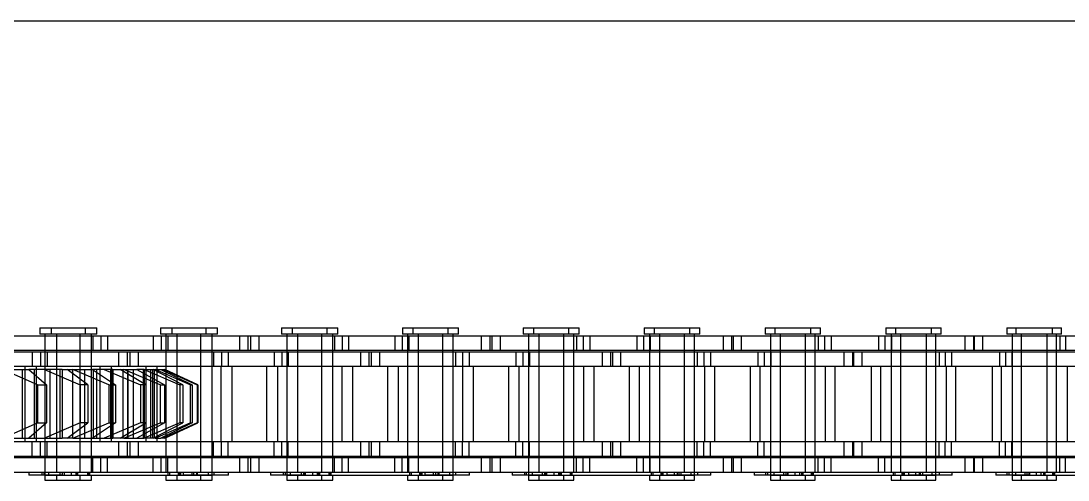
# Model space of a CAD drawing. Header units: metres. Extents: x 0 to 21025, y 0 to 14850.
# Drawn here: x 2810.6 to 2920.6, y 9073.4 to 9121.6 of the extents above; entities that cross this region are included whole.
import ezdxf

# ---------------------------------------------------------------- set-up
doc = ezdxf.new("R2010")
doc.units = ezdxf.units.M
doc.header["$LTSCALE"] = 25
doc.linetypes.add('HIDDEN2', pattern=[4.7625, 3.175, -1.5875])
doc.layers.add('SL4', color=4, linetype='Continuous')
doc.layers.add('ST1', color=7, linetype='HIDDEN2')

msp = doc.modelspace()

# ---------------------------------------------------------------- linework, layer by layer
at = {"layer": 'SL4'}
msp.add_line((2754.004, 9121.619), (3543.761, 9121.619), dxfattribs=at)
at = {"layer": 'ST1'}
for p, q in [((2812.537, 9089.384), (2817.334, 9089.384)), ((2812.537, 9089.384), (2812.537, 9088.725)), ((2813.738, 9089.384), (2813.738, 9088.725)), ((2817.334, 9089.384), (2818.535, 9089.384)), ((2817.334, 9088.725), (2817.334, 9089.384)), ((2818.535, 9088.725), (2818.535, 9089.384)), ((2825.237, 9089.384), (2830.034, 9089.384)), ((2825.237, 9089.384), (2825.237, 9088.725)), ((2826.407, 9089.384), (2826.407, 9088.725)), ((2830.034, 9089.384), (2831.204, 9089.384)), ((2830.034, 9088.725), (2830.034, 9089.384)), ((2831.204, 9088.725), (2831.204, 9089.384)), ((2837.937, 9089.384), (2842.734, 9089.384)), ((2837.937, 9089.384), (2837.937, 9088.725)), ((2839.076, 9089.384), (2839.076, 9088.725)), ((2842.734, 9089.384), (2843.873, 9089.384)), ((2842.734, 9088.725), (2842.734, 9089.384)), ((2843.873, 9088.725), (2843.873, 9089.384)), ((2850.637, 9089.384), (2855.434, 9089.384)), ((2850.637, 9089.384), (2850.637, 9088.725)), ((2851.746, 9089.384), (2851.746, 9088.725)), ((2855.434, 9089.384), (2856.543, 9089.384)), ((2855.434, 9088.725), (2855.434, 9089.384)), ((2856.543, 9088.725), (2856.543, 9089.384)), ((2863.337, 9089.384), (2868.134, 9089.384)), ((2863.337, 9089.384), (2863.337, 9088.725)), ((2864.415, 9089.384), (2864.415, 9088.725)), ((2868.134, 9089.384), (2869.212, 9089.384)), ((2868.134, 9088.725), (2868.134, 9089.384)), ((2869.212, 9088.725), (2869.212, 9089.384)), ((2876.037, 9089.384), (2880.834, 9089.384)), ((2876.037, 9089.384), (2876.037, 9088.725)), ((2877.084, 9089.384), (2877.084, 9088.725)), ((2880.834, 9089.384), (2881.881, 9089.384)), ((2880.834, 9088.725), (2880.834, 9089.384)), ((2881.881, 9088.725), (2881.881, 9089.384)), ((2888.737, 9089.384), (2893.534, 9089.384)), ((2888.737, 9089.384), (2888.737, 9088.725)), ((2889.753, 9089.384), (2889.753, 9088.725)), ((2893.534, 9089.384), (2894.55, 9089.384)), ((2893.534, 9088.725), (2893.534, 9089.384)), ((2894.55, 9088.725), (2894.55, 9089.384)), ((2901.437, 9089.384), (2906.234, 9089.384)), ((2901.437, 9089.384), (2901.437, 9088.725)), ((2902.423, 9089.384), (2902.423, 9088.725)), ((2906.234, 9089.384), (2907.22, 9089.384)), ((2906.234, 9088.725), (2906.234, 9089.384)), ((2907.22, 9088.725), (2907.22, 9089.384)), ((2914.137, 9089.384), (2918.934, 9089.384)), ((2914.137, 9089.384), (2914.137, 9088.725)), ((2915.092, 9089.384), (2915.092, 9088.725)), ((2918.934, 9089.384), (2919.889, 9089.384)), ((2918.934, 9088.725), (2918.934, 9089.384)), ((2919.889, 9088.725), (2919.889, 9089.384)), ((2809.016, 9088.541), (2818.111, 9088.541)), ((2817.334, 9088.725), (2812.537, 9088.725)), ((2813.091, 9088.725), (2813.091, 9074.227)), ((2813.091, 9088.541), (2813.091, 9087.021)), ((2814.291, 9088.725), (2814.291, 9074.227)), ((2814.291, 9088.541), (2814.291, 9087.021)), ((2816.781, 9074.227), (2816.781, 9088.725)), ((2816.781, 9087.021), (2816.781, 9088.541)), ((2818.535, 9088.725), (2817.334, 9088.725)), ((2817.981, 9074.227), (2817.981, 9088.725)), ((2817.981, 9087.021), (2817.981, 9088.541)), ((2818.111, 9088.541), (2818.111, 9087.021)), ((2818.111, 9088.541), (2824.461, 9088.541)), ((2818.956, 9088.541), (2818.956, 9087.021)), ((2819.651, 9088.541), (2819.651, 9087.021)), ((2824.461, 9088.541), (2824.461, 9087.021)), ((2824.461, 9088.541), (2833.556, 9088.541)), ((2830.034, 9088.725), (2825.237, 9088.725)), ((2825.291, 9088.541), (2825.291, 9087.021)), ((2825.791, 9088.725), (2825.791, 9074.227)), ((2825.791, 9088.541), (2825.791, 9087.021)), ((2825.986, 9088.541), (2825.986, 9087.021)), ((2826.96, 9088.725), (2826.96, 9074.227)), ((2826.96, 9088.541), (2826.96, 9087.021)), ((2829.481, 9074.227), (2829.481, 9088.725)), ((2829.481, 9087.021), (2829.481, 9088.541)), ((2831.204, 9088.725), (2830.034, 9088.725)), ((2830.65, 9074.227), (2830.65, 9088.725)), ((2830.65, 9087.021), (2830.65, 9088.541)), ((2833.556, 9088.541), (2834.416, 9088.541)), ((2833.556, 9087.021), (2833.556, 9088.541)), ((2834.416, 9088.541), (2843.511, 9088.541)), ((2834.416, 9088.541), (2834.416, 9087.021)), ((2834.726, 9087.021), (2834.726, 9088.541)), ((2835.555, 9088.541), (2835.555, 9087.021)), ((2842.734, 9088.725), (2837.937, 9088.725)), ((2838.491, 9088.725), (2838.491, 9074.227)), ((2838.491, 9088.541), (2838.491, 9087.021)), ((2839.63, 9088.725), (2839.63, 9074.227)), ((2839.63, 9088.541), (2839.63, 9087.021)), ((2842.181, 9074.227), (2842.181, 9088.725)), ((2842.181, 9087.021), (2842.181, 9088.541)), ((2843.873, 9088.725), (2842.734, 9088.725)), ((2843.32, 9074.227), (2843.32, 9088.725)), ((2843.32, 9087.021), (2843.32, 9088.541)), ((2843.511, 9088.541), (2843.511, 9087.021)), ((2843.511, 9088.541), (2849.861, 9088.541)), ((2844.295, 9088.541), (2844.295, 9087.021)), ((2844.989, 9088.541), (2844.989, 9087.021)), ((2849.861, 9088.541), (2849.861, 9087.021)), ((2849.861, 9088.541), (2858.956, 9088.541)), ((2850.629, 9088.541), (2850.629, 9087.021)), ((2855.434, 9088.725), (2850.637, 9088.725)), ((2851.191, 9088.725), (2851.191, 9074.227)), ((2851.191, 9088.541), (2851.191, 9087.021)), ((2851.324, 9088.541), (2851.324, 9087.021)), ((2852.299, 9088.725), (2852.299, 9074.227)), ((2852.299, 9088.541), (2852.299, 9087.021)), ((2854.881, 9074.227), (2854.881, 9088.725)), ((2854.881, 9087.021), (2854.881, 9088.541)), ((2856.543, 9088.725), (2855.434, 9088.725)), ((2855.989, 9074.227), (2855.989, 9088.725)), ((2855.989, 9087.021), (2855.989, 9088.541)), ((2858.956, 9088.541), (2859.816, 9088.541)), ((2858.956, 9087.021), (2858.956, 9088.541)), ((2859.816, 9088.541), (2868.911, 9088.541)), ((2859.816, 9088.541), (2859.816, 9087.021)), ((2860.064, 9087.021), (2860.064, 9088.541)), ((2860.893, 9088.541), (2860.893, 9087.021)), ((2868.134, 9088.725), (2863.337, 9088.725)), ((2863.891, 9088.725), (2863.891, 9074.227)), ((2863.891, 9088.541), (2863.891, 9087.021)), ((2864.968, 9088.725), (2864.968, 9074.227)), ((2864.968, 9088.541), (2864.968, 9087.021)), ((2867.581, 9074.227), (2867.581, 9088.725)), ((2867.581, 9087.021), (2867.581, 9088.541)), ((2869.212, 9088.725), (2868.134, 9088.725)), ((2868.658, 9074.227), (2868.658, 9088.725)), ((2868.658, 9087.021), (2868.658, 9088.541)), ((2868.911, 9088.541), (2868.911, 9087.021)), ((2868.911, 9088.541), (2875.261, 9088.541)), ((2869.633, 9088.541), (2869.633, 9087.021)), ((2870.328, 9088.541), (2870.328, 9087.021)), ((2875.261, 9088.541), (2875.261, 9087.021)), ((2875.261, 9088.541), (2884.356, 9088.541)), ((2875.968, 9088.541), (2875.968, 9087.021)), ((2880.834, 9088.725), (2876.037, 9088.725)), ((2876.591, 9088.725), (2876.591, 9074.227)), ((2876.591, 9088.541), (2876.591, 9087.021)), ((2876.663, 9088.541), (2876.663, 9087.021)), ((2877.638, 9088.725), (2877.638, 9074.227)), ((2877.638, 9088.541), (2877.638, 9087.021)), ((2880.281, 9074.227), (2880.281, 9088.725)), ((2880.281, 9087.021), (2880.281, 9088.541)), ((2881.881, 9088.725), (2880.834, 9088.725)), ((2881.328, 9074.227), (2881.328, 9088.725)), ((2881.328, 9087.021), (2881.328, 9088.541)), ((2884.356, 9088.541), (2885.216, 9088.541)), ((2884.356, 9087.021), (2884.356, 9088.541)), ((2885.216, 9088.541), (2894.311, 9088.541)), ((2885.216, 9088.541), (2885.216, 9087.021)), ((2885.403, 9087.021), (2885.403, 9088.541)), ((2886.232, 9088.541), (2886.232, 9087.021)), ((2893.534, 9088.725), (2888.737, 9088.725)), ((2889.291, 9088.725), (2889.291, 9074.227)), ((2889.291, 9088.541), (2889.291, 9087.021)), ((2890.307, 9088.725), (2890.307, 9074.227)), ((2890.307, 9088.541), (2890.307, 9087.021)), ((2892.981, 9074.227), (2892.981, 9088.725)), ((2892.981, 9087.021), (2892.981, 9088.541)), ((2894.55, 9088.725), (2893.534, 9088.725)), ((2893.997, 9074.227), (2893.997, 9088.725)), ((2893.997, 9087.021), (2893.997, 9088.541)), ((2894.311, 9088.541), (2894.311, 9087.021)), ((2894.311, 9088.541), (2900.661, 9088.541)), ((2894.972, 9088.541), (2894.972, 9087.021)), ((2895.667, 9088.541), (2895.667, 9087.021)), ((2900.661, 9088.541), (2900.661, 9087.021)), ((2900.661, 9088.541), (2909.756, 9088.541)), ((2901.306, 9088.541), (2901.306, 9087.021)), ((2906.234, 9088.725), (2901.437, 9088.725)), ((2901.991, 9088.725), (2901.991, 9074.227)), ((2901.991, 9088.541), (2901.991, 9087.021)), ((2902.001, 9088.541), (2902.001, 9087.021)), ((2902.976, 9088.725), (2902.976, 9074.227)), ((2902.976, 9088.541), (2902.976, 9087.021)), ((2905.681, 9074.227), (2905.681, 9088.725)), ((2905.681, 9087.021), (2905.681, 9088.541)), ((2907.22, 9088.725), (2906.234, 9088.725)), ((2906.666, 9074.227), (2906.666, 9088.725)), ((2906.666, 9087.021), (2906.666, 9088.541)), ((2909.756, 9088.541), (2910.616, 9088.541)), ((2909.756, 9087.021), (2909.756, 9088.541)), ((2910.616, 9088.541), (2919.711, 9088.541)), ((2910.616, 9088.541), (2910.616, 9087.021)), ((2910.741, 9087.021), (2910.741, 9088.541)), ((2911.57, 9088.541), (2911.57, 9087.021)), ((2918.934, 9088.725), (2914.137, 9088.725)), ((2914.691, 9088.725), (2914.691, 9074.227)), ((2914.691, 9088.541), (2914.691, 9087.021)), ((2915.645, 9088.725), (2915.645, 9074.227)), ((2915.645, 9088.541), (2915.645, 9087.021)), ((2918.381, 9074.227), (2918.381, 9088.725)), ((2918.381, 9087.021), (2918.381, 9088.541)), ((2919.889, 9088.725), (2918.934, 9088.725)), ((2919.335, 9074.227), (2919.335, 9088.725)), ((2919.335, 9087.021), (2919.335, 9088.541)), ((2919.711, 9088.541), (2919.711, 9087.021)), ((2919.711, 9088.541), (2926.061, 9088.541)), ((2920.31, 9088.541), (2920.31, 9087.021)), ((2805.411, 9086.869), (2811.761, 9086.869)), ((2809.016, 9087.021), (2818.111, 9087.021)), ((2811.761, 9086.869), (2811.761, 9085.349)), ((2811.761, 9086.869), (2820.856, 9086.869)), ((2812.622, 9086.869), (2812.622, 9085.349)), ((2813.091, 9086.869), (2813.091, 9085.349)), ((2813.316, 9086.869), (2813.316, 9085.349)), ((2814.291, 9086.869), (2814.291, 9085.349)), ((2816.781, 9085.349), (2816.781, 9086.869)), ((2817.981, 9085.349), (2817.981, 9086.869)), ((2818.111, 9087.021), (2824.461, 9087.021)), ((2820.856, 9086.869), (2821.716, 9086.869)), ((2820.856, 9085.349), (2820.856, 9086.869)), ((2821.716, 9086.869), (2830.811, 9086.869)), ((2821.716, 9086.869), (2821.716, 9085.349)), ((2822.056, 9085.349), (2822.056, 9086.869)), ((2822.885, 9086.869), (2822.885, 9085.349)), ((2824.461, 9087.021), (2833.556, 9087.021)), ((2825.791, 9086.869), (2825.791, 9085.349)), ((2826.96, 9086.869), (2826.96, 9085.349)), ((2829.481, 9085.349), (2829.481, 9086.869)), ((2830.65, 9085.349), (2830.65, 9086.869)), ((2830.811, 9086.869), (2830.811, 9085.349)), ((2830.811, 9086.869), (2837.161, 9086.869)), ((2831.625, 9086.869), (2831.625, 9085.349)), ((2832.32, 9086.869), (2832.32, 9085.349)), ((2833.556, 9087.021), (2834.416, 9087.021)), ((2834.416, 9087.021), (2843.511, 9087.021)), ((2837.161, 9086.869), (2837.161, 9085.349)), ((2837.161, 9086.869), (2846.256, 9086.869)), ((2837.96, 9086.869), (2837.96, 9085.349)), ((2838.491, 9086.869), (2838.491, 9085.349)), ((2838.655, 9086.869), (2838.655, 9085.349)), ((2839.63, 9086.869), (2839.63, 9085.349)), ((2842.181, 9085.349), (2842.181, 9086.869)), ((2843.32, 9085.349), (2843.32, 9086.869)), ((2843.511, 9087.021), (2849.861, 9087.021)), ((2846.256, 9086.869), (2847.116, 9086.869)), ((2846.256, 9085.349), (2846.256, 9086.869)), ((2847.116, 9086.869), (2856.211, 9086.869)), ((2847.116, 9086.869), (2847.116, 9085.349)), ((2847.395, 9085.349), (2847.395, 9086.869)), ((2848.224, 9086.869), (2848.224, 9085.349)), ((2849.861, 9087.021), (2858.956, 9087.021)), ((2851.191, 9086.869), (2851.191, 9085.349)), ((2852.299, 9086.869), (2852.299, 9085.349)), ((2854.881, 9085.349), (2854.881, 9086.869)), ((2855.989, 9085.349), (2855.989, 9086.869)), ((2856.211, 9086.869), (2856.211, 9085.349)), ((2856.211, 9086.869), (2862.561, 9086.869)), ((2856.964, 9086.869), (2856.964, 9085.349)), ((2857.659, 9086.869), (2857.659, 9085.349)), ((2858.956, 9087.021), (2859.816, 9087.021)), ((2859.816, 9087.021), (2868.911, 9087.021)), ((2862.561, 9086.869), (2862.561, 9085.349)), ((2862.561, 9086.869), (2871.656, 9086.869)), ((2863.299, 9086.869), (2863.299, 9085.349)), ((2863.891, 9086.869), (2863.891, 9085.349)), ((2863.993, 9086.869), (2863.993, 9085.349)), ((2864.968, 9086.869), (2864.968, 9085.349)), ((2867.581, 9085.349), (2867.581, 9086.869)), ((2868.658, 9085.349), (2868.658, 9086.869)), ((2868.911, 9087.021), (2875.261, 9087.021)), ((2871.656, 9086.869), (2872.516, 9086.869)), ((2871.656, 9085.349), (2871.656, 9086.869)), ((2872.516, 9086.869), (2881.611, 9086.869)), ((2872.516, 9086.869), (2872.516, 9085.349)), ((2872.733, 9085.349), (2872.733, 9086.869)), ((2873.563, 9086.869), (2873.563, 9085.349)), ((2875.261, 9087.021), (2884.356, 9087.021)), ((2876.591, 9086.869), (2876.591, 9085.349)), ((2877.638, 9086.869), (2877.638, 9085.349)), ((2880.281, 9085.349), (2880.281, 9086.869)), ((2881.328, 9085.349), (2881.328, 9086.869)), ((2881.611, 9086.869), (2881.611, 9085.349)), ((2881.611, 9086.869), (2887.961, 9086.869)), ((2882.302, 9086.869), (2882.302, 9085.349)), ((2882.997, 9086.869), (2882.997, 9085.349)), ((2884.356, 9087.021), (2885.216, 9087.021)), ((2885.216, 9087.021), (2894.311, 9087.021)), ((2887.961, 9086.869), (2887.961, 9085.349)), ((2887.961, 9086.869), (2897.056, 9086.869)), ((2888.637, 9086.869), (2888.637, 9085.349)), ((2889.291, 9086.869), (2889.291, 9085.349)), ((2889.332, 9086.869), (2889.332, 9085.349)), ((2890.307, 9086.869), (2890.307, 9085.349)), ((2892.981, 9085.349), (2892.981, 9086.869)), ((2893.997, 9085.349), (2893.997, 9086.869)), ((2894.311, 9087.021), (2900.661, 9087.021)), ((2897.056, 9086.869), (2897.916, 9086.869)), ((2897.056, 9085.349), (2897.056, 9086.869)), ((2897.916, 9086.869), (2907.011, 9086.869)), ((2897.916, 9086.869), (2897.916, 9085.349)), ((2898.072, 9085.349), (2898.072, 9086.869)), ((2898.901, 9086.869), (2898.901, 9085.349)), ((2900.661, 9087.021), (2909.756, 9087.021)), ((2901.991, 9086.869), (2901.991, 9085.349)), ((2902.976, 9086.869), (2902.976, 9085.349)), ((2905.681, 9085.349), (2905.681, 9086.869)), ((2906.666, 9085.349), (2906.666, 9086.869)), ((2907.011, 9086.869), (2907.011, 9085.349)), ((2907.011, 9086.869), (2913.361, 9086.869)), ((2907.641, 9086.869), (2907.641, 9085.349)), ((2908.336, 9086.869), (2908.336, 9085.349)), ((2909.756, 9087.021), (2910.616, 9087.021)), ((2910.616, 9087.021), (2919.711, 9087.021)), ((2913.361, 9086.869), (2913.361, 9085.349)), ((2913.361, 9086.869), (2922.456, 9086.869)), ((2913.976, 9086.869), (2913.976, 9085.349)), ((2914.67, 9086.869), (2914.67, 9085.349)), ((2914.691, 9086.869), (2914.691, 9085.349)), ((2915.645, 9086.869), (2915.645, 9085.349)), ((2918.381, 9085.349), (2918.381, 9086.869)), ((2919.335, 9085.349), (2919.335, 9086.869)), ((2919.711, 9087.021), (2926.061, 9087.021)), ((2805.411, 9085.349), (2811.761, 9085.349)), ((2812.308, 9083.384), (2808.676, 9084.984)), ((2808.676, 9084.984), (2811.39, 9084.984)), ((2810.707, 9084.984), (2810.707, 9077.784)), ((2810.976, 9085.349), (2810.976, 9077.419)), ((2811.39, 9084.984), (2813.251, 9083.384)), ((2814.884, 9084.984), (2811.39, 9084.984)), ((2811.761, 9085.349), (2820.856, 9085.349)), ((2811.956, 9084.984), (2811.956, 9077.784)), ((2812.176, 9085.349), (2812.176, 9077.419)), ((2813.059, 9084.984), (2816.786, 9083.384)), ((2813.091, 9085.349), (2813.091, 9077.419)), ((2813.615, 9084.984), (2813.615, 9077.784)), ((2814.291, 9085.349), (2814.291, 9077.419)), ((2814.642, 9084.984), (2814.642, 9077.784)), ((2814.884, 9084.984), (2814.884, 9077.784)), ((2814.884, 9084.984), (2816.011, 9084.984)), ((2817.605, 9083.384), (2815.417, 9084.984)), ((2815.997, 9084.984), (2815.997, 9077.784)), ((2819.784, 9083.384), (2816.011, 9084.984)), ((2816.011, 9084.984), (2818.081, 9084.984)), ((2816.781, 9077.419), (2816.781, 9085.349)), ((2817.241, 9084.984), (2817.241, 9077.784)), ((2817.981, 9077.419), (2817.981, 9085.349)), ((2818.081, 9084.984), (2820.503, 9083.384)), ((2820.235, 9084.984), (2818.081, 9084.984)), ((2818.163, 9084.984), (2818.163, 9077.784)), ((2818.518, 9084.984), (2818.518, 9077.784)), ((2818.896, 9077.419), (2818.896, 9085.349)), ((2819.313, 9084.984), (2823.113, 9083.384)), ((2819.978, 9084.984), (2819.978, 9077.784)), ((2820.07, 9084.984), (2820.07, 9077.784)), ((2820.096, 9077.419), (2820.096, 9085.349)), ((2820.235, 9084.984), (2820.235, 9077.784)), ((2820.235, 9084.984), (2821.393, 9084.984)), ((2820.856, 9085.349), (2821.716, 9085.349)), ((2823.694, 9083.384), (2820.987, 9084.984)), ((2821.259, 9084.984), (2821.259, 9077.784)), ((2825.187, 9083.384), (2821.393, 9084.984)), ((2821.393, 9084.984), (2822.753, 9084.984)), ((2821.716, 9085.349), (2830.811, 9085.349)), ((2821.751, 9084.984), (2821.751, 9077.784)), ((2821.784, 9084.984), (2821.784, 9077.784)), ((2822.349, 9084.984), (2822.349, 9077.784)), ((2822.753, 9084.984), (2825.659, 9083.384)), ((2823.499, 9084.984), (2822.753, 9084.984)), ((2823.415, 9084.984), (2823.415, 9077.784)), ((2823.499, 9084.984), (2823.499, 9077.784)), ((2823.499, 9084.984), (2824.651, 9084.984)), ((2823.508, 9084.984), (2827.259, 9083.384)), ((2823.676, 9085.349), (2823.676, 9077.419)), ((2824.189, 9084.984), (2824.189, 9077.784)), ((2824.38, 9084.984), (2824.38, 9077.784)), ((2827.584, 9083.384), (2824.444, 9084.984)), ((2824.571, 9084.984), (2824.571, 9077.784)), ((2828.343, 9083.384), (2824.651, 9084.984)), ((2824.651, 9084.984), (2825.256, 9084.984)), ((2824.845, 9085.349), (2824.845, 9077.419)), ((2825.256, 9084.984), (2828.553, 9083.384)), ((2825.256, 9084.984), (2825.679, 9084.984)), ((2825.511, 9084.984), (2829.092, 9083.384)), ((2829.151, 9083.384), (2825.679, 9084.984)), ((2825.791, 9085.349), (2825.791, 9077.419)), ((2826.96, 9085.349), (2826.96, 9077.419)), ((2829.481, 9077.419), (2829.481, 9085.349)), ((2830.65, 9077.419), (2830.65, 9085.349)), ((2830.811, 9085.349), (2837.161, 9085.349)), ((2831.596, 9077.419), (2831.596, 9085.349)), ((2832.765, 9077.419), (2832.765, 9085.349)), ((2836.376, 9085.349), (2836.376, 9077.419)), ((2837.161, 9085.349), (2846.256, 9085.349)), ((2837.515, 9085.349), (2837.515, 9077.419)), ((2838.491, 9085.349), (2838.491, 9077.419)), ((2839.63, 9085.349), (2839.63, 9077.419)), ((2842.181, 9077.419), (2842.181, 9085.349)), ((2843.32, 9077.419), (2843.32, 9085.349)), ((2844.296, 9077.419), (2844.296, 9085.349)), ((2845.435, 9077.419), (2845.435, 9085.349)), ((2846.256, 9085.349), (2847.116, 9085.349)), ((2847.116, 9085.349), (2856.211, 9085.349)), ((2849.076, 9085.349), (2849.076, 9077.419)), ((2850.184, 9085.349), (2850.184, 9077.419)), ((2851.191, 9085.349), (2851.191, 9077.419)), ((2852.299, 9085.349), (2852.299, 9077.419)), ((2854.881, 9077.419), (2854.881, 9085.349)), ((2855.989, 9077.419), (2855.989, 9085.349)), ((2856.211, 9085.349), (2862.561, 9085.349)), ((2856.996, 9077.419), (2856.996, 9085.349)), ((2858.104, 9077.419), (2858.104, 9085.349)), ((2861.776, 9085.349), (2861.776, 9077.419)), ((2862.561, 9085.349), (2871.656, 9085.349)), ((2862.853, 9085.349), (2862.853, 9077.419)), ((2863.891, 9085.349), (2863.891, 9077.419)), ((2864.968, 9085.349), (2864.968, 9077.419)), ((2867.581, 9077.419), (2867.581, 9085.349)), ((2868.658, 9077.419), (2868.658, 9085.349)), ((2869.696, 9077.419), (2869.696, 9085.349)), ((2870.773, 9077.419), (2870.773, 9085.349)), ((2871.656, 9085.349), (2872.516, 9085.349)), ((2872.516, 9085.349), (2881.611, 9085.349)), ((2874.476, 9085.349), (2874.476, 9077.419)), ((2875.523, 9085.349), (2875.523, 9077.419)), ((2876.591, 9085.349), (2876.591, 9077.419)), ((2877.638, 9085.349), (2877.638, 9077.419)), ((2880.281, 9077.419), (2880.281, 9085.349)), ((2881.328, 9077.419), (2881.328, 9085.349)), ((2881.611, 9085.349), (2887.961, 9085.349)), ((2882.396, 9077.419), (2882.396, 9085.349)), ((2883.443, 9077.419), (2883.443, 9085.349)), ((2887.176, 9085.349), (2887.176, 9077.419)), ((2887.961, 9085.349), (2897.056, 9085.349)), ((2888.192, 9085.349), (2888.192, 9077.419)), ((2889.291, 9085.349), (2889.291, 9077.419)), ((2890.307, 9085.349), (2890.307, 9077.419)), ((2892.981, 9077.419), (2892.981, 9085.349)), ((2893.997, 9077.419), (2893.997, 9085.349)), ((2895.096, 9077.419), (2895.096, 9085.349)), ((2896.112, 9077.419), (2896.112, 9085.349)), ((2897.056, 9085.349), (2897.916, 9085.349)), ((2897.916, 9085.349), (2907.011, 9085.349)), ((2899.876, 9085.349), (2899.876, 9077.419)), ((2900.861, 9085.349), (2900.861, 9077.419)), ((2901.991, 9085.349), (2901.991, 9077.419)), ((2902.976, 9085.349), (2902.976, 9077.419)), ((2905.681, 9077.419), (2905.681, 9085.349)), ((2906.666, 9077.419), (2906.666, 9085.349)), ((2907.011, 9085.349), (2913.361, 9085.349)), ((2907.796, 9077.419), (2907.796, 9085.349)), ((2908.781, 9077.419), (2908.781, 9085.349)), ((2912.576, 9085.349), (2912.576, 9077.419)), ((2913.361, 9085.349), (2922.456, 9085.349)), ((2913.53, 9085.349), (2913.53, 9077.419)), ((2914.691, 9085.349), (2914.691, 9077.419)), ((2915.645, 9085.349), (2915.645, 9077.419)), ((2918.381, 9077.419), (2918.381, 9085.349)), ((2919.335, 9077.419), (2919.335, 9085.349)), ((2920.496, 9077.419), (2920.496, 9085.349)), ((2812.308, 9083.384), (2812.308, 9079.384)), ((2812.308, 9083.384), (2813.251, 9083.384)), ((2813.251, 9083.384), (2813.251, 9079.384)), ((2817.605, 9083.384), (2816.786, 9083.384)), ((2816.786, 9083.384), (2816.786, 9079.384)), ((2817.605, 9083.384), (2817.605, 9079.384)), ((2819.784, 9083.384), (2819.784, 9079.384)), ((2819.784, 9083.384), (2820.503, 9083.384)), ((2820.503, 9083.384), (2820.503, 9079.384)), ((2823.694, 9083.384), (2823.113, 9083.384)), ((2823.113, 9083.384), (2823.113, 9079.384)), ((2823.694, 9083.384), (2823.694, 9079.384)), ((2825.187, 9083.384), (2825.187, 9079.384)), ((2825.187, 9083.384), (2825.659, 9083.384)), ((2825.659, 9083.384), (2825.659, 9079.384)), ((2827.584, 9083.384), (2827.259, 9083.384)), ((2827.259, 9083.384), (2827.259, 9079.384)), ((2827.584, 9083.384), (2827.584, 9079.384)), ((2828.343, 9083.384), (2828.343, 9079.384)), ((2828.343, 9083.384), (2828.553, 9083.384)), ((2828.553, 9083.384), (2828.553, 9079.384)), ((2829.151, 9083.384), (2829.092, 9083.384)), ((2829.092, 9083.384), (2829.092, 9079.384)), ((2829.151, 9083.384), (2829.151, 9079.384)), ((2808.676, 9077.784), (2812.308, 9079.384)), ((2813.251, 9079.384), (2811.39, 9077.784)), ((2812.308, 9079.384), (2813.251, 9079.384)), ((2816.786, 9079.384), (2813.059, 9077.784)), ((2815.417, 9077.784), (2817.605, 9079.384)), ((2816.011, 9077.784), (2819.784, 9079.384)), ((2817.605, 9079.384), (2816.786, 9079.384)), ((2820.503, 9079.384), (2818.081, 9077.784)), ((2823.113, 9079.384), (2819.313, 9077.784)), ((2819.784, 9079.384), (2820.503, 9079.384)), ((2820.987, 9077.784), (2823.694, 9079.384)), ((2821.393, 9077.784), (2825.187, 9079.384)), ((2825.659, 9079.384), (2822.753, 9077.784)), ((2823.694, 9079.384), (2823.113, 9079.384)), ((2827.259, 9079.384), (2823.508, 9077.784)), ((2824.444, 9077.784), (2827.584, 9079.384)), ((2824.651, 9077.784), (2828.343, 9079.384)), ((2825.187, 9079.384), (2825.659, 9079.384)), ((2828.553, 9079.384), (2825.256, 9077.784)), ((2829.092, 9079.384), (2825.511, 9077.784)), ((2825.679, 9077.784), (2829.151, 9079.384)), ((2827.584, 9079.384), (2827.259, 9079.384)), ((2828.343, 9079.384), (2828.553, 9079.384)), ((2829.151, 9079.384), (2829.092, 9079.384)), ((2805.411, 9077.419), (2811.761, 9077.419)), ((2808.676, 9077.784), (2811.39, 9077.784)), ((2811.39, 9077.784), (2814.884, 9077.784)), ((2811.761, 9075.899), (2811.761, 9077.419)), ((2811.761, 9077.419), (2820.856, 9077.419)), ((2812.622, 9075.899), (2812.622, 9077.419)), ((2813.091, 9077.419), (2813.091, 9075.899)), ((2813.316, 9075.899), (2813.316, 9077.419)), ((2814.291, 9077.419), (2814.291, 9075.899)), ((2816.011, 9077.784), (2814.884, 9077.784)), ((2816.011, 9077.784), (2818.081, 9077.784)), ((2816.781, 9075.899), (2816.781, 9077.419)), ((2817.981, 9075.899), (2817.981, 9077.419)), ((2818.081, 9077.784), (2820.235, 9077.784)), ((2821.393, 9077.784), (2820.235, 9077.784)), ((2820.856, 9077.419), (2821.716, 9077.419)), ((2820.856, 9075.899), (2820.856, 9077.419)), ((2821.393, 9077.784), (2822.753, 9077.784)), ((2821.716, 9077.419), (2830.811, 9077.419)), ((2821.716, 9077.419), (2821.716, 9075.899)), ((2822.056, 9075.899), (2822.056, 9077.419)), ((2822.753, 9077.784), (2823.499, 9077.784)), ((2822.885, 9077.419), (2822.885, 9075.899)), ((2824.651, 9077.784), (2823.499, 9077.784)), ((2824.651, 9077.784), (2825.256, 9077.784)), ((2825.679, 9077.784), (2825.256, 9077.784)), ((2825.791, 9077.419), (2825.791, 9075.899)), ((2826.96, 9077.419), (2826.96, 9075.899)), ((2829.481, 9075.899), (2829.481, 9077.419)), ((2830.65, 9075.899), (2830.65, 9077.419)), ((2830.811, 9075.899), (2830.811, 9077.419)), ((2830.811, 9077.419), (2837.161, 9077.419)), ((2831.625, 9075.899), (2831.625, 9077.419)), ((2832.32, 9075.899), (2832.32, 9077.419)), ((2837.161, 9075.899), (2837.161, 9077.419)), ((2837.161, 9077.419), (2846.256, 9077.419)), ((2837.96, 9075.899), (2837.96, 9077.419)), ((2838.491, 9077.419), (2838.491, 9075.899)), ((2838.655, 9075.899), (2838.655, 9077.419)), ((2839.63, 9077.419), (2839.63, 9075.899)), ((2842.181, 9075.899), (2842.181, 9077.419)), ((2843.32, 9075.899), (2843.32, 9077.419)), ((2846.256, 9077.419), (2847.116, 9077.419)), ((2846.256, 9075.899), (2846.256, 9077.419)), ((2847.116, 9077.419), (2856.211, 9077.419)), ((2847.116, 9077.419), (2847.116, 9075.899)), ((2847.395, 9075.899), (2847.395, 9077.419)), ((2848.224, 9077.419), (2848.224, 9075.899)), ((2851.191, 9077.419), (2851.191, 9075.899)), ((2852.299, 9077.419), (2852.299, 9075.899)), ((2854.881, 9075.899), (2854.881, 9077.419)), ((2855.989, 9075.899), (2855.989, 9077.419)), ((2856.211, 9075.899), (2856.211, 9077.419)), ((2856.211, 9077.419), (2862.561, 9077.419)), ((2856.964, 9075.899), (2856.964, 9077.419)), ((2857.659, 9075.899), (2857.659, 9077.419)), ((2862.561, 9075.899), (2862.561, 9077.419)), ((2862.561, 9077.419), (2871.656, 9077.419)), ((2863.299, 9075.899), (2863.299, 9077.419)), ((2863.891, 9077.419), (2863.891, 9075.899)), ((2863.993, 9075.899), (2863.993, 9077.419)), ((2864.968, 9077.419), (2864.968, 9075.899)), ((2867.581, 9075.899), (2867.581, 9077.419)), ((2868.658, 9075.899), (2868.658, 9077.419)), ((2871.656, 9077.419), (2872.516, 9077.419)), ((2871.656, 9075.899), (2871.656, 9077.419)), ((2872.516, 9077.419), (2881.611, 9077.419)), ((2872.516, 9077.419), (2872.516, 9075.899)), ((2872.733, 9075.899), (2872.733, 9077.419)), ((2873.563, 9077.419), (2873.563, 9075.899)), ((2876.591, 9077.419), (2876.591, 9075.899)), ((2877.638, 9077.419), (2877.638, 9075.899)), ((2880.281, 9075.899), (2880.281, 9077.419)), ((2881.328, 9075.899), (2881.328, 9077.419)), ((2881.611, 9075.899), (2881.611, 9077.419)), ((2881.611, 9077.419), (2887.961, 9077.419)), ((2882.302, 9075.899), (2882.302, 9077.419)), ((2882.997, 9075.899), (2882.997, 9077.419)), ((2887.961, 9075.899), (2887.961, 9077.419)), ((2887.961, 9077.419), (2897.056, 9077.419)), ((2888.637, 9075.899), (2888.637, 9077.419)), ((2889.291, 9077.419), (2889.291, 9075.899)), ((2889.332, 9075.899), (2889.332, 9077.419)), ((2890.307, 9077.419), (2890.307, 9075.899)), ((2892.981, 9075.899), (2892.981, 9077.419)), ((2893.997, 9075.899), (2893.997, 9077.419)), ((2897.056, 9077.419), (2897.916, 9077.419)), ((2897.056, 9075.899), (2897.056, 9077.419)), ((2897.916, 9077.419), (2907.011, 9077.419)), ((2897.916, 9077.419), (2897.916, 9075.899)), ((2898.072, 9075.899), (2898.072, 9077.419)), ((2898.901, 9077.419), (2898.901, 9075.899)), ((2901.991, 9077.419), (2901.991, 9075.899)), ((2902.976, 9077.419), (2902.976, 9075.899)), ((2905.681, 9075.899), (2905.681, 9077.419)), ((2906.666, 9075.899), (2906.666, 9077.419)), ((2907.011, 9075.899), (2907.011, 9077.419)), ((2907.011, 9077.419), (2913.361, 9077.419)), ((2907.641, 9075.899), (2907.641, 9077.419)), ((2908.336, 9075.899), (2908.336, 9077.419)), ((2913.361, 9075.899), (2913.361, 9077.419)), ((2913.361, 9077.419), (2922.456, 9077.419)), ((2913.976, 9075.899), (2913.976, 9077.419)), ((2914.67, 9075.899), (2914.67, 9077.419)), ((2914.691, 9077.419), (2914.691, 9075.899)), ((2915.645, 9077.419), (2915.645, 9075.899)), ((2918.381, 9075.899), (2918.381, 9077.419)), ((2919.335, 9075.899), (2919.335, 9077.419)), ((2805.411, 9075.899), (2811.761, 9075.899)), ((2811.761, 9075.899), (2820.856, 9075.899)), ((2820.856, 9075.899), (2821.716, 9075.899)), ((2821.716, 9075.899), (2830.811, 9075.899)), ((2830.811, 9075.899), (2837.161, 9075.899)), ((2837.161, 9075.899), (2846.256, 9075.899)), ((2846.256, 9075.899), (2847.116, 9075.899)), ((2847.116, 9075.899), (2856.211, 9075.899)), ((2856.211, 9075.899), (2862.561, 9075.899)), ((2862.561, 9075.899), (2871.656, 9075.899)), ((2871.656, 9075.899), (2872.516, 9075.899)), ((2872.516, 9075.899), (2881.611, 9075.899)), ((2881.611, 9075.899), (2887.961, 9075.899)), ((2887.961, 9075.899), (2897.056, 9075.899)), ((2897.056, 9075.899), (2897.916, 9075.899)), ((2897.916, 9075.899), (2907.011, 9075.899)), ((2907.011, 9075.899), (2913.361, 9075.899)), ((2913.361, 9075.899), (2922.456, 9075.899)), ((2809.016, 9075.747), (2818.111, 9075.747)), ((2813.091, 9075.747), (2813.091, 9073.894)), ((2814.291, 9075.747), (2814.291, 9074.227)), ((2816.781, 9074.227), (2816.781, 9075.747)), ((2817.981, 9074.227), (2817.981, 9075.747)), ((2818.111, 9074.227), (2818.111, 9075.747)), ((2818.111, 9075.747), (2824.461, 9075.747)), ((2818.956, 9074.227), (2818.956, 9075.747)), ((2819.651, 9074.227), (2819.651, 9075.747)), ((2824.461, 9074.227), (2824.461, 9075.747)), ((2824.461, 9075.747), (2833.556, 9075.747)), ((2825.291, 9074.227), (2825.291, 9075.747)), ((2825.791, 9075.747), (2825.791, 9074.227)), ((2825.986, 9074.227), (2825.986, 9075.747)), ((2826.96, 9075.747), (2826.96, 9074.227)), ((2829.481, 9074.227), (2829.481, 9075.747)), ((2830.65, 9073.894), (2830.65, 9075.747)), ((2833.556, 9075.747), (2834.416, 9075.747)), ((2833.556, 9074.227), (2833.556, 9075.747)), ((2834.416, 9075.747), (2843.511, 9075.747)), ((2834.416, 9075.747), (2834.416, 9074.227)), ((2834.726, 9074.227), (2834.726, 9075.747)), ((2835.555, 9075.747), (2835.555, 9074.227)), ((2838.491, 9075.747), (2838.491, 9073.894)), ((2839.63, 9075.747), (2839.63, 9074.227)), ((2842.181, 9074.227), (2842.181, 9075.747)), ((2843.32, 9074.227), (2843.32, 9075.747)), ((2843.511, 9074.227), (2843.511, 9075.747)), ((2843.511, 9075.747), (2849.861, 9075.747)), ((2844.295, 9074.227), (2844.295, 9075.747)), ((2844.989, 9074.227), (2844.989, 9075.747)), ((2849.861, 9074.227), (2849.861, 9075.747)), ((2849.861, 9075.747), (2858.956, 9075.747)), ((2850.629, 9074.227), (2850.629, 9075.747)), ((2851.191, 9075.747), (2851.191, 9074.227)), ((2851.324, 9074.227), (2851.324, 9075.747)), ((2852.299, 9075.747), (2852.299, 9074.227)), ((2854.881, 9074.227), (2854.881, 9075.747)), ((2855.989, 9073.894), (2855.989, 9075.747)), ((2858.956, 9075.747), (2859.816, 9075.747)), ((2858.956, 9074.227), (2858.956, 9075.747)), ((2859.816, 9075.747), (2868.911, 9075.747)), ((2859.816, 9075.747), (2859.816, 9074.227)), ((2860.064, 9074.227), (2860.064, 9075.747)), ((2860.893, 9075.747), (2860.893, 9074.227)), ((2863.891, 9075.747), (2863.891, 9073.894)), ((2864.968, 9075.747), (2864.968, 9074.227)), ((2867.581, 9074.227), (2867.581, 9075.747)), ((2868.658, 9074.227), (2868.658, 9075.747)), ((2868.911, 9074.227), (2868.911, 9075.747)), ((2868.911, 9075.747), (2875.261, 9075.747)), ((2869.633, 9074.227), (2869.633, 9075.747)), ((2870.328, 9074.227), (2870.328, 9075.747)), ((2875.261, 9074.227), (2875.261, 9075.747)), ((2875.261, 9075.747), (2884.356, 9075.747)), ((2875.968, 9074.227), (2875.968, 9075.747)), ((2876.591, 9075.747), (2876.591, 9074.227)), ((2876.663, 9074.227), (2876.663, 9075.747)), ((2877.638, 9075.747), (2877.638, 9074.227)), ((2880.281, 9074.227), (2880.281, 9075.747)), ((2881.328, 9073.894), (2881.328, 9075.747)), ((2884.356, 9075.747), (2885.216, 9075.747)), ((2884.356, 9074.227), (2884.356, 9075.747)), ((2885.216, 9075.747), (2894.311, 9075.747)), ((2885.216, 9075.747), (2885.216, 9074.227)), ((2885.403, 9074.227), (2885.403, 9075.747)), ((2886.232, 9075.747), (2886.232, 9074.227)), ((2889.291, 9075.747), (2889.291, 9073.894)), ((2890.307, 9075.747), (2890.307, 9074.227)), ((2892.981, 9074.227), (2892.981, 9075.747)), ((2893.997, 9074.227), (2893.997, 9075.747)), ((2894.311, 9074.227), (2894.311, 9075.747)), ((2894.311, 9075.747), (2900.661, 9075.747)), ((2894.972, 9074.227), (2894.972, 9075.747)), ((2895.667, 9074.227), (2895.667, 9075.747)), ((2900.661, 9074.227), (2900.661, 9075.747)), ((2900.661, 9075.747), (2909.756, 9075.747)), ((2901.306, 9074.227), (2901.306, 9075.747)), ((2901.991, 9075.747), (2901.991, 9074.227)), ((2902.001, 9074.227), (2902.001, 9075.747)), ((2902.976, 9075.747), (2902.976, 9074.227)), ((2905.681, 9074.227), (2905.681, 9075.747)), ((2906.666, 9073.894), (2906.666, 9075.747)), ((2909.756, 9075.747), (2910.616, 9075.747)), ((2909.756, 9074.227), (2909.756, 9075.747)), ((2910.616, 9075.747), (2919.711, 9075.747)), ((2910.616, 9075.747), (2910.616, 9074.227)), ((2910.741, 9074.227), (2910.741, 9075.747)), ((2911.57, 9075.747), (2911.57, 9074.227)), ((2914.691, 9075.747), (2914.691, 9073.894)), ((2915.645, 9075.747), (2915.645, 9074.227)), ((2918.381, 9074.227), (2918.381, 9075.747)), ((2919.335, 9074.227), (2919.335, 9075.747)), ((2919.711, 9074.227), (2919.711, 9075.747)), ((2919.711, 9075.747), (2926.061, 9075.747)), ((2920.31, 9074.227), (2920.31, 9075.747)), ((2809.016, 9074.227), (2818.111, 9074.227)), ((2811.384, 9074.227), (2811.384, 9073.894)), ((2814.936, 9073.894), (2811.384, 9073.894)), ((2812.811, 9073.894), (2812.811, 9074.227)), ((2813.016, 9073.894), (2813.016, 9074.227)), ((2816.781, 9073.858), (2813.091, 9073.858)), ((2813.091, 9073.858), (2813.091, 9073.384)), ((2813.46, 9074.227), (2813.46, 9073.858)), ((2814.291, 9073.858), (2814.291, 9073.384)), ((2814.66, 9074.227), (2814.66, 9073.858)), ((2814.929, 9073.894), (2814.929, 9074.227)), ((2814.936, 9073.894), (2814.936, 9074.227)), ((2814.936, 9073.894), (2827.636, 9073.894)), ((2815.135, 9073.894), (2815.135, 9074.227)), ((2815.889, 9073.894), (2815.889, 9074.227)), ((2816.383, 9073.894), (2816.383, 9074.227)), ((2816.412, 9073.858), (2816.412, 9074.227)), ((2816.555, 9073.894), (2816.555, 9074.227)), ((2817.981, 9073.858), (2816.781, 9073.858)), ((2816.781, 9073.384), (2816.781, 9073.858)), ((2817.612, 9073.858), (2817.612, 9074.227)), ((2817.69, 9073.894), (2817.69, 9074.227)), ((2817.813, 9073.894), (2817.813, 9074.227)), ((2817.981, 9073.384), (2817.981, 9073.858)), ((2818.111, 9074.227), (2824.461, 9074.227)), ((2824.461, 9074.227), (2833.556, 9074.227)), ((2829.481, 9073.858), (2825.791, 9073.858)), ((2825.791, 9073.858), (2825.791, 9073.384)), ((2826.017, 9073.894), (2826.017, 9074.227)), ((2826.16, 9074.227), (2826.16, 9073.858)), ((2826.96, 9073.858), (2826.96, 9073.384)), ((2827.129, 9073.894), (2827.129, 9074.227)), ((2827.252, 9073.894), (2827.252, 9074.227)), ((2827.33, 9074.227), (2827.33, 9073.858)), ((2827.636, 9073.894), (2827.636, 9074.227)), ((2830.866, 9073.894), (2827.636, 9073.894)), ((2828.559, 9073.894), (2828.559, 9074.227)), ((2828.743, 9073.894), (2828.743, 9074.227)), ((2829.052, 9073.894), (2829.052, 9074.227)), ((2829.112, 9073.858), (2829.112, 9074.227)), ((2830.65, 9073.858), (2829.481, 9073.858)), ((2829.481, 9073.384), (2829.481, 9073.858)), ((2830.282, 9073.858), (2830.282, 9074.227)), ((2830.65, 9073.384), (2830.65, 9073.858)), ((2830.866, 9073.894), (2830.866, 9074.227)), ((2832.358, 9073.894), (2830.866, 9073.894)), ((2832.358, 9073.894), (2832.358, 9074.227)), ((2833.556, 9074.227), (2834.416, 9074.227)), ((2834.416, 9074.227), (2843.511, 9074.227)), ((2836.784, 9074.227), (2836.784, 9073.894)), ((2840.336, 9073.894), (2836.784, 9073.894)), ((2838.149, 9073.894), (2838.149, 9074.227)), ((2838.354, 9073.894), (2838.354, 9074.227)), ((2842.181, 9073.858), (2838.491, 9073.858)), ((2838.491, 9073.858), (2838.491, 9073.384)), ((2838.86, 9074.227), (2838.86, 9073.858)), ((2839.63, 9073.858), (2839.63, 9073.384)), ((2839.999, 9074.227), (2839.999, 9073.858)), ((2840.268, 9073.894), (2840.268, 9074.227)), ((2840.336, 9073.894), (2840.336, 9074.227)), ((2840.336, 9073.894), (2853.036, 9073.894)), ((2840.473, 9073.894), (2840.473, 9074.227)), ((2841.228, 9073.894), (2841.228, 9074.227)), ((2841.722, 9073.894), (2841.722, 9074.227)), ((2841.812, 9073.858), (2841.812, 9074.227)), ((2841.955, 9073.894), (2841.955, 9074.227)), ((2843.32, 9073.858), (2842.181, 9073.858)), ((2842.181, 9073.384), (2842.181, 9073.858)), ((2842.951, 9073.858), (2842.951, 9074.227)), ((2843.028, 9073.894), (2843.028, 9074.227)), ((2843.151, 9073.894), (2843.151, 9074.227)), ((2843.32, 9073.384), (2843.32, 9073.858)), ((2843.511, 9074.227), (2849.861, 9074.227)), ((2849.861, 9074.227), (2858.956, 9074.227)), ((2854.881, 9073.858), (2851.191, 9073.858)), ((2851.191, 9073.858), (2851.191, 9073.384)), ((2851.417, 9073.894), (2851.417, 9074.227)), ((2851.56, 9074.227), (2851.56, 9073.858)), ((2852.299, 9073.858), (2852.299, 9073.384)), ((2852.467, 9073.894), (2852.467, 9074.227)), ((2852.59, 9073.894), (2852.59, 9074.227)), ((2852.668, 9074.227), (2852.668, 9073.858)), ((2853.036, 9073.894), (2853.036, 9074.227)), ((2856.266, 9073.894), (2853.036, 9073.894)), ((2853.897, 9073.894), (2853.897, 9074.227)), ((2854.143, 9073.894), (2854.143, 9074.227)), ((2854.391, 9073.894), (2854.391, 9074.227)), ((2854.512, 9073.858), (2854.512, 9074.227)), ((2855.989, 9073.858), (2854.881, 9073.858)), ((2854.881, 9073.384), (2854.881, 9073.858)), ((2855.62, 9073.858), (2855.62, 9074.227)), ((2855.989, 9073.384), (2855.989, 9073.858)), ((2856.266, 9073.894), (2856.266, 9074.227)), ((2857.696, 9073.894), (2856.266, 9073.894)), ((2857.696, 9073.894), (2857.696, 9074.227)), ((2858.956, 9074.227), (2859.816, 9074.227)), ((2859.816, 9074.227), (2868.911, 9074.227)), ((2862.184, 9074.227), (2862.184, 9073.894)), ((2865.736, 9073.894), (2862.184, 9073.894)), ((2863.488, 9073.894), (2863.488, 9074.227)), ((2863.693, 9073.894), (2863.693, 9074.227)), ((2867.581, 9073.858), (2863.891, 9073.858)), ((2863.891, 9073.858), (2863.891, 9073.384)), ((2864.26, 9074.227), (2864.26, 9073.858)), ((2864.968, 9073.858), (2864.968, 9073.384)), ((2865.337, 9074.227), (2865.337, 9073.858)), ((2865.606, 9073.894), (2865.606, 9074.227)), ((2865.736, 9073.894), (2865.736, 9074.227)), ((2865.736, 9073.894), (2878.436, 9073.894)), ((2865.812, 9073.894), (2865.812, 9074.227)), ((2866.566, 9073.894), (2866.566, 9074.227)), ((2867.06, 9073.894), (2867.06, 9074.227)), ((2867.212, 9073.858), (2867.212, 9074.227)), ((2867.355, 9073.894), (2867.355, 9074.227)), ((2868.658, 9073.858), (2867.581, 9073.858)), ((2867.581, 9073.384), (2867.581, 9073.858)), ((2868.289, 9073.858), (2868.289, 9074.227)), ((2868.367, 9073.894), (2868.367, 9074.227)), ((2868.49, 9073.894), (2868.49, 9074.227)), ((2868.658, 9073.384), (2868.658, 9073.858)), ((2868.911, 9074.227), (2875.261, 9074.227)), ((2875.261, 9074.227), (2884.356, 9074.227)), ((2880.281, 9073.858), (2876.591, 9073.858)), ((2876.591, 9073.858), (2876.591, 9073.384)), ((2876.817, 9073.894), (2876.817, 9074.227)), ((2876.96, 9074.227), (2876.96, 9073.858)), ((2877.638, 9073.858), (2877.638, 9073.384)), ((2877.806, 9073.894), (2877.806, 9074.227)), ((2877.929, 9073.894), (2877.929, 9074.227)), ((2878.007, 9074.227), (2878.007, 9073.858)), ((2878.436, 9073.894), (2878.436, 9074.227)), ((2881.666, 9073.894), (2878.436, 9073.894)), ((2879.236, 9073.894), (2879.236, 9074.227)), ((2879.543, 9073.894), (2879.543, 9074.227)), ((2879.73, 9073.894), (2879.73, 9074.227)), ((2879.912, 9073.858), (2879.912, 9074.227)), ((2881.328, 9073.858), (2880.281, 9073.858)), ((2880.281, 9073.384), (2880.281, 9073.858)), ((2880.959, 9073.858), (2880.959, 9074.227)), ((2881.328, 9073.384), (2881.328, 9073.858)), ((2881.666, 9073.894), (2881.666, 9074.227)), ((2883.035, 9073.894), (2881.666, 9073.894)), ((2883.035, 9073.894), (2883.035, 9074.227)), ((2884.356, 9074.227), (2885.216, 9074.227)), ((2885.216, 9074.227), (2894.311, 9074.227)), ((2887.584, 9074.227), (2887.584, 9073.894)), ((2891.136, 9073.894), (2887.584, 9073.894)), ((2888.826, 9073.894), (2888.826, 9074.227)), ((2889.031, 9073.894), (2889.031, 9074.227)), ((2892.981, 9073.858), (2889.291, 9073.858)), ((2889.291, 9073.858), (2889.291, 9073.384)), ((2889.66, 9074.227), (2889.66, 9073.858)), ((2890.307, 9073.858), (2890.307, 9073.384)), ((2890.676, 9074.227), (2890.676, 9073.858)), ((2890.945, 9073.894), (2890.945, 9074.227)), ((2891.136, 9073.894), (2891.136, 9074.227)), ((2891.136, 9073.894), (2903.836, 9073.894)), ((2891.15, 9073.894), (2891.15, 9074.227)), ((2891.905, 9073.894), (2891.905, 9074.227)), ((2892.399, 9073.894), (2892.399, 9074.227)), ((2892.612, 9073.858), (2892.612, 9074.227)), ((2892.755, 9073.894), (2892.755, 9074.227)), ((2893.997, 9073.858), (2892.981, 9073.858)), ((2892.981, 9073.384), (2892.981, 9073.858)), ((2893.628, 9073.858), (2893.628, 9074.227)), ((2893.705, 9073.894), (2893.705, 9074.227)), ((2893.828, 9073.894), (2893.828, 9074.227)), ((2893.997, 9073.384), (2893.997, 9073.858)), ((2894.311, 9074.227), (2900.661, 9074.227)), ((2900.661, 9074.227), (2909.756, 9074.227)), ((2905.681, 9073.858), (2901.991, 9073.858)), ((2901.991, 9073.858), (2901.991, 9073.384)), ((2902.217, 9073.894), (2902.217, 9074.227)), ((2902.36, 9074.227), (2902.36, 9073.858)), ((2902.976, 9073.858), (2902.976, 9073.384)), ((2903.144, 9073.894), (2903.144, 9074.227)), ((2903.267, 9073.894), (2903.267, 9074.227)), ((2903.345, 9074.227), (2903.345, 9073.858)), ((2903.836, 9073.894), (2903.836, 9074.227)), ((2907.066, 9073.894), (2903.836, 9073.894)), ((2904.574, 9073.894), (2904.574, 9074.227)), ((2904.943, 9073.894), (2904.943, 9074.227)), ((2905.068, 9073.894), (2905.068, 9074.227)), ((2905.312, 9073.858), (2905.312, 9074.227)), ((2906.666, 9073.858), (2905.681, 9073.858)), ((2905.681, 9073.384), (2905.681, 9073.858)), ((2906.297, 9073.858), (2906.297, 9074.227)), ((2906.666, 9073.384), (2906.666, 9073.858)), ((2907.066, 9073.894), (2907.066, 9074.227)), ((2908.373, 9073.894), (2907.066, 9073.894)), ((2908.373, 9073.894), (2908.373, 9074.227)), ((2909.756, 9074.227), (2910.616, 9074.227)), ((2910.616, 9074.227), (2919.711, 9074.227)), ((2912.984, 9074.227), (2912.984, 9073.894)), ((2916.536, 9073.894), (2912.984, 9073.894)), ((2914.165, 9073.894), (2914.165, 9074.227)), ((2914.37, 9073.894), (2914.37, 9074.227)), ((2918.381, 9073.858), (2914.691, 9073.858)), ((2914.691, 9073.858), (2914.691, 9073.384)), ((2915.06, 9074.227), (2915.06, 9073.858)), ((2915.645, 9073.858), (2915.645, 9073.384)), ((2916.014, 9074.227), (2916.014, 9073.858)), ((2916.283, 9073.894), (2916.283, 9074.227)), ((2916.489, 9073.894), (2916.489, 9074.227)), ((2916.536, 9073.894), (2916.536, 9074.227)), ((2916.536, 9073.894), (2929.236, 9073.894)), ((2917.243, 9073.894), (2917.243, 9074.227)), ((2917.737, 9073.894), (2917.737, 9074.227)), ((2918.012, 9073.858), (2918.012, 9074.227)), ((2918.155, 9073.894), (2918.155, 9074.227)), ((2919.335, 9073.858), (2918.381, 9073.858)), ((2918.381, 9073.384), (2918.381, 9073.858)), ((2918.966, 9073.858), (2918.966, 9074.227)), ((2919.044, 9073.894), (2919.044, 9074.227)), ((2919.167, 9073.894), (2919.167, 9074.227)), ((2919.335, 9073.384), (2919.335, 9073.858)), ((2919.711, 9074.227), (2926.061, 9074.227)), ((2813.091, 9073.384), (2816.781, 9073.384)), ((2816.781, 9073.384), (2817.981, 9073.384)), ((2825.791, 9073.384), (2829.481, 9073.384)), ((2829.481, 9073.384), (2830.65, 9073.384)), ((2838.491, 9073.384), (2842.181, 9073.384)), ((2842.181, 9073.384), (2843.32, 9073.384)), ((2851.191, 9073.384), (2854.881, 9073.384)), ((2854.881, 9073.384), (2855.989, 9073.384)), ((2863.891, 9073.384), (2867.581, 9073.384)), ((2867.581, 9073.384), (2868.658, 9073.384)), ((2876.591, 9073.384), (2880.281, 9073.384)), ((2880.281, 9073.384), (2881.328, 9073.384)), ((2889.291, 9073.384), (2892.981, 9073.384)), ((2892.981, 9073.384), (2893.997, 9073.384)), ((2901.991, 9073.384), (2905.681, 9073.384)), ((2905.681, 9073.384), (2906.666, 9073.384)), ((2914.691, 9073.384), (2918.381, 9073.384)), ((2918.381, 9073.384), (2919.335, 9073.384))]:
    msp.add_line(p, q, dxfattribs=at)

doc.saveas('drawing.dxf')
